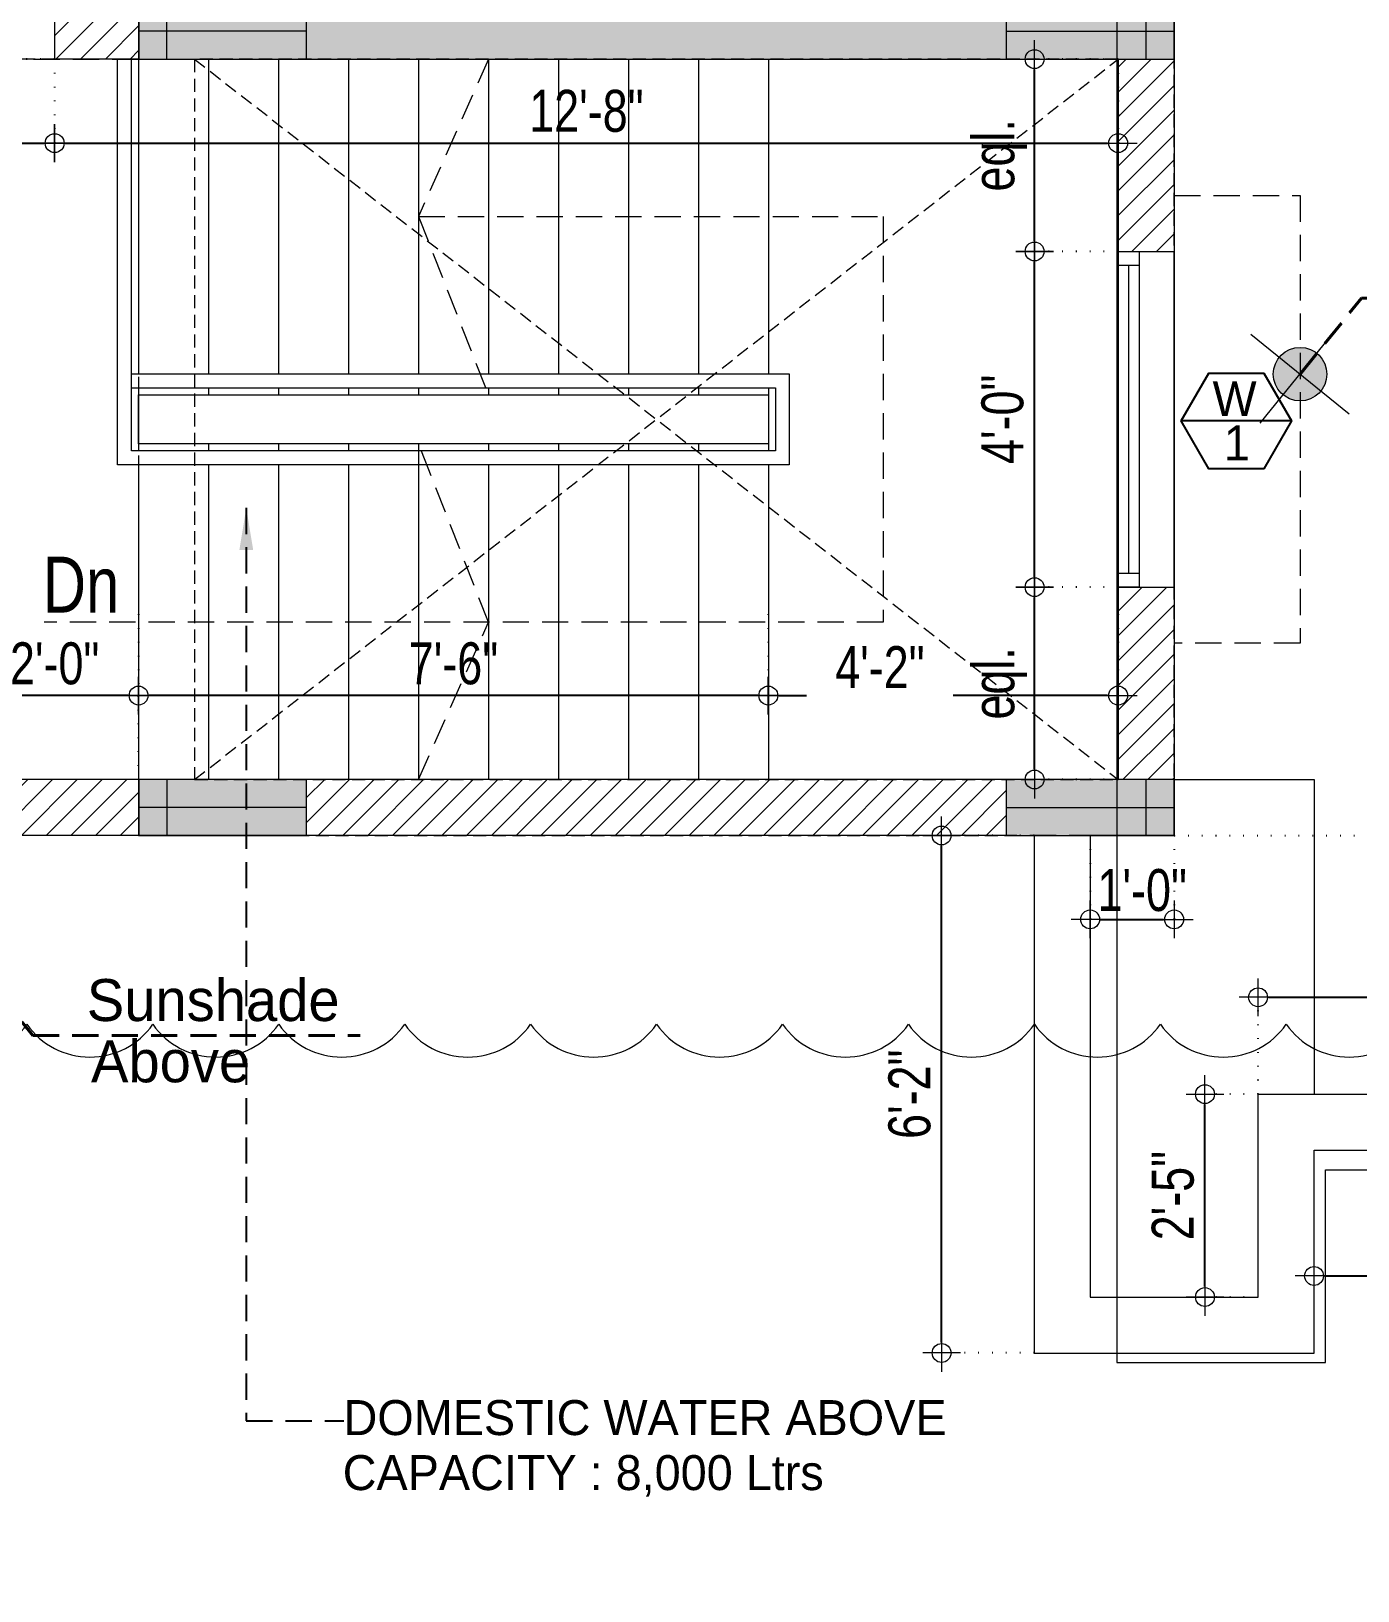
# Model space of a CAD drawing. Header units: inches. Extents: x 13 to 21264, y -72369 to -55.
# Drawn here: x 15868.7 to 16058.3, y -71373.6 to -71150.6 of the extents above; entities that cross this region are included whole.
import ezdxf

# ---------------------------------------------------------------- set-up
doc = ezdxf.new("R2010")
doc.units = ezdxf.units.IN
doc.header["$LTSCALE"] = 15
doc.header["$MEASUREMENT"] = 0
doc.header["$PDMODE"] = 34
for name, pattern in [('DASHED2', [0.375, 0.25, -0.125]), ('DOT2', [0.125, 0, -0.125]), ('HIDDEN', [0.375, 0.25, -0.125])]:
    doc.linetypes.add(name, pattern=pattern)
doc.layers.get('0').update_dxf_attribs({"linetype": 'CONTINUOUS', "lineweight": 13})
doc.layers.get('DEFPOINTS').update_dxf_attribs({"linetype": 'CONTINUOUS', "lineweight": 13})
for name, color, linetype in [('1', 8, 'CONTINUOUS'), ('2', 36, 'CONTINUOUS'), ('2P', 46, 'CONTINUOUS'), ('Railing', 233, 'CONTINUOUS')]:
    doc.layers.add(name, color=color, linetype=linetype)
for name, color, linetype, lineweight in [('1P', 252, 'CONTINUOUS', 13), ('A-Wall', 7, 'CONTINUOUS', 40), ('AR-COL-TYP', 2, 'CONTINUOUS', 13), ('AR-WALL', 7, 'CONTINUOUS', 13), ('COLUMN HATCH', 19, 'CONTINUOUS', 13), ('INNER DIM', 30, 'CONTINUOUS', 13), ('parapet wall', 4, 'CONTINUOUS', 13), ('RCC SLAB', 2, 'CONTINUOUS', 13), ('TEXT', 4, 'CONTINUOUS', 13), ('WIN', 152, 'CONTINUOUS', 13)]:
    doc.layers.add(name, color=color, linetype=linetype, lineweight=lineweight)
doc.layers.add('AR-WALL HATCH', color=7, linetype='CONTINUOUS', lineweight=9, true_color=0xfa0000)
doc.layers.add('REVISION - 2', color=7, linetype='CONTINUOUS', lineweight=13, true_color=0x1a6600)
doc.layers.add('BOXTEXT', color=232, linetype='CONTINUOUS', true_color=0xbd005e)
doc.styles.add('My Style', font='', dxfattribs={"width": 0.8})
doc.styles.add('RD', font='', dxfattribs={"width": 0.8})
doc.styles.add('rob', font='')
doc.styles.add('RS', font='', dxfattribs={"width": 0.8})
doc.styles.get('My Style').set_extended_font_data('Century Gothic')
doc.styles.get('RD').set_extended_font_data('Century Gothic')
doc.styles.get('rob').set_extended_font_data('Century Gothic')
doc.styles.get('RS').set_extended_font_data('Century Gothic')
doc.dimstyles.new('SECTION DIM', dxfattribs={"dimscale": 0.6, "dimtxt": 9, "dimasz": 2, "dimexe": 0, "dimexo": 0, "dimgap": 1, "dimtad": 1, "dimzin": 3, "dimdsep": 46, "dimlunit": 4, "dimtxsty": 'RS', "dimblk1": 'CUT', "dimblk2": 'CUT', "dimsah": 1, "dimcen": 0, "dimclrd": 251, "dimclre": 21, "dimclrt": 4, "dimadec": 0, "dimazin": 0, "dimtfac": 1, "dimtix": 1, "dimtofl": 0, "dimtmove": 2, "dimatfit": 3, "dimfxl": 0, "dimtolj": 1, "dimtzin": 3, "dimarcsym": 0})
doc.dimstyles.new('Working Dim', dxfattribs={"dimtxt": 8, "dimasz": 1, "dimexe": 0.18, "dimexo": 0.0625, "dimgap": 2, "dimtad": 1, "dimdec": 1, "dimzin": 3, "dimdsep": 46, "dimlunit": 4, "dimtxsty": 'My Style', "dimblk": 'CUT', "dimcen": 0.09, "dimclrd": 250, "dimclre": 21, "dimclrt": 30, "dimadec": 0, "dimazin": 3, "dimtfac": 0.75, "dimtdec": 1, "dimtix": 1, "dimtofl": 0, "dimtmove": 0, "dimatfit": 3, "dimfxl": 1, "dimtolj": 1, "dimtzin": 0, "dimarcsym": 0})
doc.dimstyles.new('WORKING DIM-altura', dxfattribs={"dimscale": 0, "dimtxt": 6, "dimasz": 1.5, "dimexe": 0, "dimexo": 0, "dimgap": 2, "dimtad": 1, "dimzin": 3, "dimdsep": 46, "dimlunit": 4, "dimtxsty": 'RS', "dimblk1": 'CUT-15', "dimblk2": 'CUT-15', "dimsah": 1, "dimcen": 0, "dimclrd": 49, "dimclre": 109, "dimclrt": 41, "dimadec": 0, "dimazin": 0, "dimtfac": 0.75, "dimtix": 1, "dimtofl": 0, "dimtmove": 2, "dimatfit": 2, "dimldrblk": 'CUT-15', "dimfxl": 1, "dimtolj": 1, "dimtzin": 3, "dimlwd": -1, "dimlwe": -1, "dimarcsym": 0})
pattern_1 = [(45, (21158.8875, -1712.1522), (-1.76776695, 1.76776695), [])]

# ---------------------------------------------------------------- blocks, each defined once
blk = doc.blocks.new('*U21')
at = {"layer": 'WIN', "ltscale": 2}
for p, q in [((0, 0), (48, 0)), ((2, -5), (0, -5)), ((0, -5), (0, -8)), ((46, -5), (2, -5)), ((2, -8), (2, -5)), ((46, -6.5), (2, -6.5)), ((48, -5), (46, -5)), ((46, -5), (46, -8)), ((48, -8), (48, -5)), ((0, -8), (2, -8)), ((46, -8), (2, -8)), ((46, -8), (48, -8))]:
    blk.add_line(p, q, dxfattribs=at)
blk = doc.blocks.new('ty col')
at = {"layer": 'AR-COL-TYP'}
h = blk.add_hatch(color=250, dxfattribs=at)
h.dxf.hatch_style = 1
h.paths.add_polyline_path([(-4.02, -20), (3.98, -20), (3.98, 4), (-4.02, 4)])
at = {"layer": 'AR-COL-TYP', "color": 5}
for p, q in [((-0.02, 4, 0), (-0.02, -20, 0)), ((-4.02, -16, 0), (3.98, -16, 0))]:
    blk.add_line(p, q, dxfattribs=at)
at = {"layer": 'AR-COL-TYP', "elevation": 0}
blk.add_lwpolyline([(-4.02, -20), (3.98, -20), (3.98, 4), (-4.02, 4)], close=True, dxfattribs=at)
blk = doc.blocks.new('CUT-15')
h = blk.add_hatch(color=256)
h.dxf.hatch_style = 1
edge = h.paths.add_edge_path()
edge.add_arc((0, 0), 0.638, -180, 180)
for p, q in [((0, -1.509), (0, 1.509)), ((1.509, 0), (-1.509, 0))]:
    blk.add_line(p, q)
blk.add_circle((0, 0), 0.638)
blk = doc.blocks.new('CUT')
at = {"layer": 'INNER DIM', "color": 9}
blk.add_line((0, 1.8), (0, -1.8), dxfattribs=at)
at = {"layer": 'INNER DIM', "color": 8}
blk.add_line((-1.8, 0), (1.8, 0), dxfattribs=at)
at = {"layer": 'INNER DIM', "color": 9}
blk.add_circle((0, 0), 0.9, dxfattribs=at)
blk = doc.blocks.new('*D290')
at = {"layer": 'DEFPOINTS', "color": 0, "transparency": 16777216}
for p in [(15974.03, -71234, -0.01), (16024.03, -71234, 0.01), (16024.03, -71245.63)]:
    blk.add_point(p, dxfattribs=at)
at = {"layer": 'INNER DIM', "color": 21, "linetype": 'DOT2', "lineweight": -2, "transparency": 16777216}
for p, q in [((15974.03, -71234), (15974.03, -71245.63)), ((16024.03, -71234), (16024.03, -71245.63))]:
    blk.add_line(p, q, dxfattribs=at)
at = {"layer": 'INNER DIM', "color": 251, "lineweight": -2, "transparency": 16777216}
for p, q in [((15975.53, -71245.63), (15979.49, -71245.63)), ((16022.53, -71245.63), (16000.46, -71245.63))]:
    blk.add_line(p, q, dxfattribs=at)
at = {"layer": 'INNER DIM', "color": 251, "lineweight": -2, "transparency": 16777216, "xscale": 1.5, "yscale": 1.5, "zscale": 1.5, "rotation": 180}
blk.add_blockref('CUT', (15974.03, -71245.63), dxfattribs=at)
at = {"layer": 'INNER DIM', "color": 251, "lineweight": -2, "transparency": 16777216, "xscale": 1.5, "yscale": 1.5, "zscale": 1.5}
blk.add_blockref('CUT', (16024.03, -71245.63), dxfattribs=at)
at = {"layer": 'INNER DIM', "color": 7, "lineweight": 0, "transparency": 16777216, "insert": (15989.98, -71241.56), "char_height": 6, "attachment_point": 5, "style": 'RS'}
blk.add_mtext('\\A1;4\'-2"', dxfattribs=at)
blk = doc.blocks.new('*D291')
at = {"layer": 'DEFPOINTS', "color": 0, "transparency": 16777216}
for p in [(15884.03, -71234, -0.01), (15974.03, -71234, -0.01), (15884.03, -71245.63)]:
    blk.add_point(p, dxfattribs=at)
at = {"layer": 'INNER DIM', "color": 21, "linetype": 'DOT2', "lineweight": -2, "transparency": 16777216}
for p, q in [((15884.03, -71234), (15884.03, -71245.63)), ((15974.03, -71234), (15974.03, -71245.63))]:
    blk.add_line(p, q, dxfattribs=at)
at = {"layer": 'INNER DIM', "color": 251, "lineweight": -2, "transparency": 16777216}
blk.add_line((15972.53, -71245.63), (15885.53, -71245.63), dxfattribs=at)
at = {"layer": 'INNER DIM', "color": 251, "lineweight": -2, "transparency": 16777216, "xscale": 1.5, "yscale": 1.5, "zscale": 1.5, "rotation": 180}
blk.add_blockref('CUT', (15884.03, -71245.63), dxfattribs=at)
at = {"layer": 'INNER DIM', "color": 251, "lineweight": -2, "transparency": 16777216, "xscale": 1.5, "yscale": 1.5, "zscale": 1.5}
blk.add_blockref('CUT', (15974.03, -71245.63), dxfattribs=at)
at = {"layer": 'INNER DIM', "color": 7, "lineweight": 0, "transparency": 16777216, "insert": (15929.03, -71241.06), "char_height": 6, "attachment_point": 5, "style": 'RS'}
blk.add_mtext('\\A1;7\'-6"', dxfattribs=at)
blk = doc.blocks.new('*D293')
at = {"layer": 'DEFPOINTS', "color": 0, "transparency": 16777216}
for p in [(16012.09, -71230.13), (16024.03, -71230.13, 0.01), (16024.03, -71257.63, 0.01)]:
    blk.add_point(p, dxfattribs=at)
at = {"layer": 'INNER DIM', "color": 21, "linetype": 'DOT2', "lineweight": -2, "transparency": 16777216}
for p, q in [((16024.03, -71230.13), (16012.09, -71230.13)), ((16024.03, -71257.63), (16012.09, -71257.63))]:
    blk.add_line(p, q, dxfattribs=at)
at = {"layer": 'INNER DIM', "color": 251, "lineweight": -2, "transparency": 16777216}
blk.add_line((16012.09, -71256.13), (16012.09, -71231.63), dxfattribs=at)
at = {"layer": 'INNER DIM', "color": 251, "lineweight": -2, "transparency": 16777216, "xscale": 1.5, "yscale": 1.5, "zscale": 1.5}
for p, rotation in [((16012.09, -71230.13), 90), ((16012.09, -71257.63), 270)]:
    blk.add_blockref('CUT', p, dxfattribs=dict(at, rotation=rotation))
at = {"layer": 'INNER DIM', "color": 7, "lineweight": 0, "transparency": 16777216, "insert": (16007.09, -71243.88), "char_height": 6, "attachment_point": 5, "rotation": 90, "style": 'RS'}
blk.add_mtext('\\A1;eql.', dxfattribs=at)
blk = doc.blocks.new('*D294')
at = {"layer": 'DEFPOINTS', "color": 0, "transparency": 16777216}
for p in [(16012.09, -71154.63), (16024.03, -71154.63, 0.01), (16024.03, -71182.13, 0.01)]:
    blk.add_point(p, dxfattribs=at)
at = {"layer": 'INNER DIM', "color": 21, "linetype": 'DOT2', "lineweight": -2, "transparency": 16777216}
for p, q in [((16024.03, -71154.63), (16012.09, -71154.63)), ((16024.03, -71182.13), (16012.09, -71182.13))]:
    blk.add_line(p, q, dxfattribs=at)
at = {"layer": 'INNER DIM', "color": 251, "lineweight": -2, "transparency": 16777216}
blk.add_line((16012.09, -71180.63), (16012.09, -71156.13), dxfattribs=at)
at = {"layer": 'INNER DIM', "color": 251, "lineweight": -2, "transparency": 16777216, "xscale": 1.5, "yscale": 1.5, "zscale": 1.5}
for p, rotation in [((16012.09, -71154.63), 90), ((16012.09, -71182.13), 270)]:
    blk.add_blockref('CUT', p, dxfattribs=dict(at, rotation=rotation))
at = {"layer": 'INNER DIM', "color": 7, "lineweight": 0, "transparency": 16777216, "insert": (16007.09, -71168.38), "char_height": 6, "attachment_point": 5, "rotation": 90, "style": 'RS'}
blk.add_mtext('\\A1;eql.', dxfattribs=at)
blk = doc.blocks.new('*D295')
at = {"layer": 'DEFPOINTS', "color": 0, "transparency": 16777216}
for p in [(16012.09, -71182.13), (16024.03, -71182.13, 0.01), (16024.03, -71230.13, 0.01)]:
    blk.add_point(p, dxfattribs=at)
at = {"layer": 'INNER DIM', "color": 21, "linetype": 'DOT2', "lineweight": -2, "transparency": 16777216}
for p, q in [((16024.03, -71182.13), (16012.09, -71182.13)), ((16024.03, -71230.13), (16012.09, -71230.13))]:
    blk.add_line(p, q, dxfattribs=at)
at = {"layer": 'INNER DIM', "color": 251, "lineweight": -2, "transparency": 16777216}
blk.add_line((16012.09, -71228.63), (16012.09, -71183.63), dxfattribs=at)
at = {"layer": 'INNER DIM', "color": 251, "lineweight": -2, "transparency": 16777216, "xscale": 1.5, "yscale": 1.5, "zscale": 1.5}
for p, rotation in [((16012.09, -71182.13), 90), ((16012.09, -71230.13), 270)]:
    blk.add_blockref('CUT', p, dxfattribs=dict(at, rotation=rotation))
at = {"layer": 'INNER DIM', "color": 7, "lineweight": 0, "transparency": 16777216, "insert": (16007.52, -71206.13), "char_height": 6, "attachment_point": 5, "rotation": 90, "style": 'RS'}
blk.add_mtext('\\A1;4\'-0"', dxfattribs=at)
blk = doc.blocks.new('*D298')
at = {"layer": 'DEFPOINTS', "color": 0, "transparency": 16777216}
for p in [(15798.02, -71154.63), (15872.03, -71154.63, 0.01), (15816.02, -71257.63, 0.01)]:
    blk.add_point(p, dxfattribs=at)
at = {"layer": 'INNER DIM', "color": 21, "linetype": 'DOT2', "lineweight": -2, "transparency": 16777216}
for p, q in [((15872.03, -71154.63), (15798.02, -71154.63)), ((15816.02, -71257.63), (15798.02, -71257.63))]:
    blk.add_line(p, q, dxfattribs=at)
at = {"layer": 'INNER DIM', "color": 251, "lineweight": -2, "transparency": 16777216}
blk.add_line((15798.02, -71256.13), (15798.02, -71156.13), dxfattribs=at)
at = {"layer": 'INNER DIM', "color": 251, "lineweight": -2, "transparency": 16777216, "xscale": 1.5, "yscale": 1.5, "zscale": 1.5}
for p, rotation in [((15798.02, -71154.63), 90), ((15798.02, -71257.63), 270)]:
    blk.add_blockref('CUT', p, dxfattribs=dict(at, rotation=rotation))
at = {"layer": 'INNER DIM', "color": 7, "lineweight": 0, "transparency": 16777216, "insert": (15793.45, -71206.13), "char_height": 6, "attachment_point": 5, "rotation": 90, "style": 'RS'}
blk.add_mtext('\\A1;8\'-7"', dxfattribs=at)
blk = doc.blocks.new('*D301')
at = {"layer": 'DEFPOINTS', "color": 0, "transparency": 16777216}
for p in [(15824.02, -71154.64, 0.01), (15872.03, -71154.63, 0.01), (15872.03, -71166.64)]:
    blk.add_point(p, dxfattribs=at)
at = {"layer": 'INNER DIM', "color": 21, "linetype": 'DOT2', "lineweight": -2, "transparency": 16777216}
for p, q in [((15824.02, -71154.64), (15824.02, -71166.64)), ((15872.03, -71154.63), (15872.03, -71166.64))]:
    blk.add_line(p, q, dxfattribs=at)
at = {"layer": 'INNER DIM', "color": 251, "lineweight": -2, "transparency": 16777216}
blk.add_line((15825.52, -71166.64), (15870.53, -71166.64), dxfattribs=at)
at = {"layer": 'INNER DIM', "color": 251, "lineweight": -2, "transparency": 16777216, "xscale": 1.5, "yscale": 1.5, "zscale": 1.5, "rotation": 180}
blk.add_blockref('CUT', (15824.02, -71166.64), dxfattribs=at)
at = {"layer": 'INNER DIM', "color": 251, "lineweight": -2, "transparency": 16777216, "xscale": 1.5, "yscale": 1.5, "zscale": 1.5}
blk.add_blockref('CUT', (15872.03, -71166.64), dxfattribs=at)
at = {"layer": 'INNER DIM', "color": 7, "lineweight": 0, "transparency": 16777216, "insert": (15848.03, -71162.06), "char_height": 6, "attachment_point": 5, "style": 'RS'}
blk.add_mtext('\\A1;4\'-0"', dxfattribs=at)
blk = doc.blocks.new('*D302')
at = {"layer": 'DEFPOINTS', "color": 0, "transparency": 16777216}
for p in [(15860.02, -71245.63), (15860.02, -71257.63), (15884.03, -71257.64, 0.01)]:
    blk.add_point(p, dxfattribs=at)
at = {"layer": 'INNER DIM', "color": 21, "linetype": 'DOT2', "lineweight": -2, "transparency": 16777216}
for p, q in [((15860.02, -71257.63), (15860.02, -71245.63)), ((15884.03, -71257.64), (15884.03, -71245.63))]:
    blk.add_line(p, q, dxfattribs=at)
at = {"layer": 'INNER DIM', "color": 251, "lineweight": -2, "transparency": 16777216}
blk.add_line((15882.53, -71245.63), (15861.52, -71245.63), dxfattribs=at)
at = {"layer": 'INNER DIM', "color": 251, "lineweight": -2, "transparency": 16777216, "xscale": 1.5, "yscale": 1.5, "zscale": 1.5, "rotation": 180}
blk.add_blockref('CUT', (15860.02, -71245.63), dxfattribs=at)
at = {"layer": 'INNER DIM', "color": 251, "lineweight": -2, "transparency": 16777216, "xscale": 1.5, "yscale": 1.5, "zscale": 1.5}
blk.add_blockref('CUT', (15884.03, -71245.63), dxfattribs=at)
at = {"layer": 'INNER DIM', "color": 7, "lineweight": 0, "transparency": 16777216, "insert": (15872.03, -71241.06), "char_height": 6, "attachment_point": 5, "style": 'RS'}
blk.add_mtext('\\A1;2\'-0"', dxfattribs=at)
blk = doc.blocks.new('*D303')
at = {"layer": 'DEFPOINTS', "color": 0, "transparency": 16777216}
for p in [(15872.03, -71154.63, 0.01), (16024.03, -71154.64, 0.02), (16024.03, -71166.64)]:
    blk.add_point(p, dxfattribs=at)
at = {"layer": 'INNER DIM', "color": 21, "linetype": 'DOT2', "lineweight": -2, "transparency": 16777216}
for p, q in [((15872.03, -71154.63), (15872.03, -71166.64)), ((16024.03, -71154.64), (16024.03, -71166.64))]:
    blk.add_line(p, q, dxfattribs=at)
at = {"layer": 'INNER DIM', "color": 251, "lineweight": -2, "transparency": 16777216}
blk.add_line((15873.53, -71166.64), (16022.53, -71166.64), dxfattribs=at)
at = {"layer": 'INNER DIM', "color": 251, "lineweight": -2, "transparency": 16777216, "xscale": 1.5, "yscale": 1.5, "zscale": 1.5, "rotation": 180}
blk.add_blockref('CUT', (15872.03, -71166.64), dxfattribs=at)
at = {"layer": 'INNER DIM', "color": 251, "lineweight": -2, "transparency": 16777216, "xscale": 1.5, "yscale": 1.5, "zscale": 1.5}
blk.add_blockref('CUT', (16024.03, -71166.64), dxfattribs=at)
at = {"layer": 'INNER DIM', "color": 7, "lineweight": 0, "transparency": 16777216, "insert": (15948.03, -71162.06), "char_height": 6, "attachment_point": 5, "style": 'RS'}
blk.add_mtext('\\A1;12\'-8"', dxfattribs=at)
blk = doc.blocks.new('*D331')
at = {"layer": 'DEFPOINTS', "color": 0, "transparency": 16777216}
for p in [(16020.03, -71265.63, 0.01), (16032.03, -71265.63, 0.01), (16032.03, -71277.63)]:
    blk.add_point(p, dxfattribs=at)
at = {"layer": 'INNER DIM', "color": 21, "linetype": 'DOT2', "lineweight": -2, "transparency": 16777216}
for p, q in [((16020.03, -71265.63), (16020.03, -71277.63)), ((16032.03, -71265.63), (16032.03, -71277.63))]:
    blk.add_line(p, q, dxfattribs=at)
at = {"layer": 'INNER DIM', "color": 251, "lineweight": -2, "transparency": 16777216}
blk.add_line((16021.53, -71277.63), (16030.53, -71277.63), dxfattribs=at)
at = {"layer": 'INNER DIM', "color": 251, "lineweight": -2, "transparency": 16777216, "xscale": 1.5, "yscale": 1.5, "zscale": 1.5, "rotation": 180}
blk.add_blockref('CUT', (16020.03, -71277.63), dxfattribs=at)
at = {"layer": 'INNER DIM', "color": 251, "lineweight": -2, "transparency": 16777216, "xscale": 1.5, "yscale": 1.5, "zscale": 1.5}
blk.add_blockref('CUT', (16032.03, -71277.63), dxfattribs=at)
at = {"layer": 'INNER DIM', "color": 7, "lineweight": 0, "transparency": 16777216, "insert": (16027.47, -71273.48), "char_height": 6, "attachment_point": 5, "style": 'RS'}
blk.add_mtext('\\A1;1\'-0"', dxfattribs=at)
blk = doc.blocks.new('*D332')
at = {"layer": 'DEFPOINTS', "color": 0, "transparency": 16777216}
for p in [(16248.05, -71288.77), (16044.03, -71302.62, 0.01), (16248.05, -71302.62, 0.01)]:
    blk.add_point(p, dxfattribs=at)
at = {"layer": 'INNER DIM', "color": 21, "linetype": 'DOT2', "lineweight": -2, "transparency": 16777216}
for p, q in [((16044.03, -71302.62), (16044.03, -71288.77)), ((16248.05, -71302.62), (16248.05, -71288.77))]:
    blk.add_line(p, q, dxfattribs=at)
at = {"layer": 'INNER DIM', "color": 251, "lineweight": -2, "transparency": 16777216}
blk.add_line((16045.53, -71288.77), (16246.55, -71288.77), dxfattribs=at)
at = {"layer": 'INNER DIM', "color": 251, "lineweight": -2, "transparency": 16777216, "xscale": 1.5, "yscale": 1.5, "zscale": 1.5, "rotation": 180}
blk.add_blockref('CUT', (16044.03, -71288.77), dxfattribs=at)
at = {"layer": 'INNER DIM', "color": 251, "lineweight": -2, "transparency": 16777216, "xscale": 1.5, "yscale": 1.5, "zscale": 1.5}
blk.add_blockref('CUT', (16248.05, -71288.77), dxfattribs=at)
at = {"layer": 'INNER DIM', "color": 7, "lineweight": 0, "transparency": 16777216, "insert": (16146.04, -71284.2), "char_height": 6, "attachment_point": 5, "style": 'RS'}
blk.add_mtext('\\A1;17\'-0"', dxfattribs=at)
blk = doc.blocks.new('*D333')
at = {"layer": 'DEFPOINTS', "color": 0, "transparency": 16777216}
for p in [(16036.44, -71302.62), (16044.03, -71302.62), (16044.03, -71331.63, 0.01)]:
    blk.add_point(p, dxfattribs=at)
at = {"layer": 'INNER DIM', "color": 21, "linetype": 'DOT2', "lineweight": -2, "transparency": 16777216}
for p, q in [((16044.03, -71302.62), (16036.44, -71302.62)), ((16044.03, -71331.63), (16036.44, -71331.63))]:
    blk.add_line(p, q, dxfattribs=at)
at = {"layer": 'INNER DIM', "color": 251, "lineweight": -2, "transparency": 16777216}
blk.add_line((16036.44, -71330.13), (16036.44, -71304.12), dxfattribs=at)
at = {"layer": 'INNER DIM', "color": 251, "lineweight": -2, "transparency": 16777216, "xscale": 1.5, "yscale": 1.5, "zscale": 1.5}
for p, rotation in [((16036.44, -71302.62), 90), ((16036.44, -71331.63), 270)]:
    blk.add_blockref('CUT', p, dxfattribs=dict(at, rotation=rotation))
at = {"layer": 'INNER DIM', "color": 7, "lineweight": 0, "transparency": 16777216, "insert": (16031.87, -71317.13), "char_height": 6, "attachment_point": 5, "rotation": 90, "style": 'RS'}
blk.add_mtext('\\A1;2\'-5"', dxfattribs=at)
blk = doc.blocks.new('*D208')
at = {"layer": 'DEFPOINTS', "color": 0, "transparency": 16777216}
for p in [(16052.03, -71328.62, 0.01), (16240.03, -71328.62, 0.01), (16240.03, -71328.62)]:
    blk.add_point(p, dxfattribs=at)
at = {"layer": 'INNER DIM', "color": 21, "linetype": 'DOT2', "lineweight": -2, "transparency": 16777216}
blk.add_line((16052.03, -71328.62), (16052.03, -71328.62), dxfattribs=at)
at = {"layer": 'INNER DIM', "color": 251, "lineweight": -2, "transparency": 16777216}
blk.add_line((16053.53, -71328.62), (16238.53, -71328.62), dxfattribs=at)
at = {"layer": 'INNER DIM', "color": 251, "lineweight": -2, "transparency": 16777216, "xscale": 1.5, "yscale": 1.5, "zscale": 1.5, "rotation": 180}
blk.add_blockref('CUT', (16052.03, -71328.62), dxfattribs=at)
at = {"layer": 'INNER DIM', "color": 251, "lineweight": -2, "transparency": 16777216, "xscale": 1.5, "yscale": 1.5, "zscale": 1.5}
blk.add_blockref('CUT', (16240.03, -71328.62), dxfattribs=at)
at = {"layer": 'INNER DIM', "color": 7, "lineweight": 0, "transparency": 16777216, "insert": (16146.03, -71324.05), "char_height": 6, "attachment_point": 5, "style": 'RS'}
blk.add_mtext('\\A1;15\'-8"', dxfattribs=at)
blk = doc.blocks.new('*D209')
at = {"layer": 'DEFPOINTS', "color": 0, "transparency": 16777216}
for p in [(15998.8, -71265.63), (16012.03, -71265.63, 0.02), (16012.03, -71339.63, 0.01)]:
    blk.add_point(p, dxfattribs=at)
at = {"layer": 'INNER DIM', "color": 21, "linetype": 'DOT2', "lineweight": -2, "transparency": 16777216}
for p, q in [((16012.03, -71265.63), (15998.8, -71265.63)), ((16012.03, -71339.63), (15998.8, -71339.63))]:
    blk.add_line(p, q, dxfattribs=at)
at = {"layer": 'INNER DIM', "color": 251, "lineweight": -2, "transparency": 16777216}
blk.add_line((15998.8, -71338.13), (15998.8, -71267.13), dxfattribs=at)
at = {"layer": 'INNER DIM', "color": 251, "lineweight": -2, "transparency": 16777216, "xscale": 1.5, "yscale": 1.5, "zscale": 1.5}
for p, rotation in [((15998.8, -71265.63), 90), ((15998.8, -71339.63), 270)]:
    blk.add_blockref('CUT', p, dxfattribs=dict(at, rotation=rotation))
at = {"layer": 'INNER DIM', "color": 7, "lineweight": 0, "transparency": 16777216, "insert": (15994.23, -71302.63), "char_height": 6, "attachment_point": 5, "rotation": 90, "style": 'RS'}
blk.add_mtext('\\A1;6\'-2"', dxfattribs=at)
blk = doc.blocks.new('*D220')
at = {"layer": 'DEFPOINTS', "color": 0, "transparency": 16777216}
for p in [(16032.03, -71146.63, 0.01), (16032.04, -71265.63, 0.01), (16290.03, -71265.63)]:
    blk.add_point(p, dxfattribs=at)
at = {"layer": 'INNER DIM', "color": 8, "linetype": 'DOT2', "lineweight": -2, "transparency": 16777216}
for p, q in [((16032.03, -71146.63), (16290.03, -71146.63)), ((16032.04, -71265.63), (16290.03, -71265.63))]:
    blk.add_line(p, q, dxfattribs=at)
at = {"layer": 'INNER DIM', "color": 251, "lineweight": -2, "transparency": 16777216}
blk.add_line((16290.03, -71148.13), (16290.03, -71264.13), dxfattribs=at)
at = {"layer": 'INNER DIM', "color": 251, "lineweight": -2, "transparency": 16777216, "xscale": 1.5, "yscale": 1.5, "zscale": 1.5}
for p, rotation in [((16290.03, -71146.63), 90), ((16290.03, -71265.63), 270)]:
    blk.add_blockref('CUT', p, dxfattribs=dict(at, rotation=rotation))
at = {"layer": 'INNER DIM', "color": 7, "lineweight": 0, "transparency": 16777216, "insert": (16284.87, -71206.13), "char_height": 7, "attachment_point": 5, "rotation": 90, "style": 'RS'}
blk.add_mtext('\\A1;9\'-11"', dxfattribs=at)
blk = doc.blocks.new('*D221')
at = {"layer": 'DEFPOINTS', "color": 0, "transparency": 16777216}
for p in [(16032.04, -71265.63, 0.01), (16248.05, -71302.62, 0.01), (16290.03, -71302.62)]:
    blk.add_point(p, dxfattribs=at)
at = {"layer": 'INNER DIM', "color": 8, "linetype": 'DOT2', "lineweight": -2, "transparency": 16777216}
for p, q in [((16032.04, -71265.63), (16290.03, -71265.63)), ((16248.05, -71302.62), (16290.03, -71302.62))]:
    blk.add_line(p, q, dxfattribs=at)
at = {"layer": 'INNER DIM', "color": 251, "lineweight": -2, "transparency": 16777216}
blk.add_line((16290.03, -71267.13), (16290.03, -71301.12), dxfattribs=at)
at = {"layer": 'INNER DIM', "color": 251, "lineweight": -2, "transparency": 16777216, "xscale": 1.5, "yscale": 1.5, "zscale": 1.5}
for p, rotation in [((16290.03, -71265.63), 90), ((16290.03, -71302.62), 270)]:
    blk.add_blockref('CUT', p, dxfattribs=dict(at, rotation=rotation))
at = {"layer": 'INNER DIM', "color": 7, "lineweight": 0, "transparency": 16777216, "insert": (16284.87, -71284.13), "char_height": 7, "attachment_point": 5, "rotation": 90, "style": 'RS'}
blk.add_mtext('\\A1;3\'-1"', dxfattribs=at)
blk = doc.blocks.new('A$C143F6AB8')
at = {"layer": 'BOXTEXT'}
blk.add_line((15.78, 7.22), (0, 7.22), dxfattribs=at)
blk.add_lwpolyline([(0, 7.22), (3.95, 14.05), (11.84, 14.05), (15.78, 7.22), (11.84, 0.38), (3.95, 0.38)], close=True, dxfattribs=at)
at = {"layer": 'BOXTEXT', "style": 'rob'}
for s, p in [('W', (4.49, 7.89)), ('1', (6.11, 1.56))]:
    blk.add_text(s, height=5, dxfattribs=at).set_placement(p)

msp = doc.modelspace()

# ---------------------------------------------------------------- hatches: boundary and pattern name
at = {"layer": 'AR-WALL HATCH', "lineweight": 0, "ltscale": 3}
h = msp.add_hatch(dxfattribs=at)
h.set_pattern_fill('ANSI31', color=256, scale=20)
h.set_pattern_definition(pattern_1)
h.paths.add_polyline_path([(15872.034, -71146.635), (15872.034, -71154.635), (15884.032, -71154.635), (15884.032, -71146.635)])
h = msp.add_hatch(dxfattribs=at)
h.set_pattern_fill('ANSI31', color=256, scale=20)
h.set_pattern_definition([(45, (12928.3827, -4983.263), (-1.76776695, 1.76776695), [])])
h.paths.add_polyline_path([(16032.032, -71154.634), (16024.032, -71154.634), (16024.032, -71182.134), (16032.032, -71182.134)])
h.paths.add_polyline_path([(16027.032, -71230.134), (16024.032, -71230.134), (16024.034, -71257.634), (16032.034, -71257.634), (16032.032, -71230.134)])
h = msp.add_hatch(dxfattribs=at)
h.set_pattern_fill('ANSI31', color=256, scale=20)
h.set_pattern_definition(pattern_1)
h.paths.add_polyline_path([(16008.034, -71257.635), (15908.034, -71257.635), (15908.034, -71265.634), (16008.034, -71265.634)])
h.paths.add_polyline_path([(15884.034, -71257.635), (15860.144, -71257.635), (15860.02, -71257.759), (15860.02, -71265.634), (15884.034, -71265.634)])
at = {"layer": 'COLUMN HATCH', "lineweight": 0, "ltscale": 0.5}
h = msp.add_hatch(dxfattribs=at)
h.set_pattern_fill('AR-CONC', color=8, scale=0.3)
h.set_pattern_definition([(50, (23504.5143, -23624.0582), (2.15178055, -0.188256405), [0.225, -2.475]), (355, (23504.5143, -23624.0582), (-0.416254, 2.2565764), [0.18, -1.98]), (100.4514445, (23504.6936, -23624.074), (1.73552654, 2.06831997), [0.19122058, -2.10342634]), (46.1842, (23504.5143, -23623.4582), (3.20172399, -0.49655784), [0.3375, -3.7125]), (96.6356355, (23504.781, -23623.4996), (2.80398584, 2.9223558), [0.28683103, -3.15514128]), (351.184164, (23504.5143, -23623.4582), (2.80398584, 2.9223558), [0.27, -2.97]), (21, (23504.8143, -23623.6082), (1.790721156, -1.20785667), [0.225, -2.475]), (326, (23504.8143, -23623.6082), (0.729946, 2.17545014), [0.18, -1.98]), (71.4514447, (23504.9635, -23623.7089), (2.52066713, 0.96759346), [0.19122057, -2.10342634]), (37.5, (23504.5143, -23624.0582), (0.036479566, 0.998681561), [0, -1.956, 0, -2.01, 0, -1.9875]), (7.5, (23504.5143, -23624.0582), (0.789208612, 1.183235136), [0, -1.146, 0, -1.911, 0, -0.7575]), (327.5, (23503.8453, -23624.0582), (1.601467309, -0.067664615), [0, -0.75, 0, -2.34, 0, -3.105]), (317.5, (23503.5453, -23624.0582), (1.74955851, 0.300314947), [0, -0.975, 0, -1.554, 0, -2.205])])
h.paths.add_polyline_path([(15928.04, -71042.635), (15928.04, -71050.634), (15904.036, -71050.634), (15904.036, -71050.635), (16008.034, -71050.634), (16008.034, -71146.634), (15884.036, -71146.634), (15884.036, -71154.635), (16008.032, -71154.634), (16008.032, -71146.634), (16016.034, -71146.634), (16016.034, -71042.635)])

# ---------------------------------------------------------------- linework, layer by layer
at = {"lineweight": 0}
for p in [(15884.034, -71257.634, -0.009), (15884.034, -71257.635, -0.009)]:
    msp.add_line(p, (15884.034, -71265.634, -0.009), dxfattribs=at)
at = {"color": 1, "lineweight": 0, "ltscale": 3}
msp.add_lwpolyline([(13693.612, -72094.491), (13693.612, -71345.76), (15814.916, -71345.76), (15814.916, -71008.659), (15557.633, -71008.659), (15557.633, -70939.717), (15405.118, -70939.717), (15405.118, -70580.336), (16223.368, -70580.336), (16223.368, -70936.992), (16023.822, -70936.992), (16023.822, -71006.061), (16023.822, -71340.974), (16053.647, -71340.974), (16053.647, -71313.444), (16239.054, -71313.444), (16239.054, -72103.233), (13693.261, -72103.233), (13693.261, -72093.122), (13693.261, -72090.418), (13693.631, -72090.418)], dxfattribs=at)
at = {"layer": '1', "lineweight": 0}
for p, q in [((15884.033, -71154.635, -0.012), (15884.033, -71199.635, -0.027)), ((15894.033, -71154.635, -0.012), (15894.033, -71199.635, -0.027)), ((15904.033, -71154.635, -0.012), (15904.033, -71199.635, -0.027)), ((15914.033, -71154.635, -0.012), (15914.033, -71199.635, -0.027)), ((15924.033, -71154.635, -0.012), (15924.033, -71199.635, -0.027)), ((15934.033, -71154.635, -0.012), (15934.033, -71199.635, -0.027)), ((15944.033, -71154.635, -0.012), (15944.033, -71199.635, -0.027)), ((15954.033, -71154.635, -0.012), (15954.033, -71199.635, -0.027)), ((15964.033, -71154.635, -0.012), (15964.033, -71199.635, -0.027)), ((15974.033, -71154.635, -0.012), (15974.033, -71199.635, -0.028)), ((15884.033, -71202.635, -0.012), (15974.033, -71202.635, -0.012)), ((15894.033, -71201.635, -0.027), (15894.033, -71202.635, -0.027)), ((15904.033, -71201.635, -0.027), (15904.033, -71202.635, -0.027)), ((15914.033, -71201.635, -0.027), (15914.033, -71202.635, -0.027)), ((15924.033, -71201.635, -0.027), (15924.033, -71202.635, -0.027)), ((15934.033, -71201.635, -0.027), (15934.033, -71202.635, -0.027)), ((15944.033, -71201.635, -0.027), (15944.033, -71202.635, -0.027)), ((15954.033, -71201.635, -0.027), (15954.033, -71202.635, -0.027)), ((15964.033, -71201.635, -0.027), (15964.033, -71202.635, -0.027))]:
    msp.add_line(p, q, dxfattribs=at)
at = {"layer": '1', "linetype": 'HIDDEN', "lineweight": 0}
msp.add_line((15974.033, -71201.635, -0.027), (15974.033, -71210.635, -0.037), dxfattribs=at)
for points, elevation in [([(15934.033, -71154.635), (15924.033, -71177.135), (15934.033, -71202.635)], -0.012), ([(16032.032, -71174.134), (16032.032, -71174.134), (16050.032, -71174.134), (16050.032, -71238.134), (16050.032, -71238.134), (16032.032, -71238.134)], -0.017), ([(15924.033, -71177.135), (15990.445, -71177.135), (15990.445, -71235.135), (15870.54, -71235.135)], -0.019), ([(15924.033, -71257.635), (15934.033, -71235.135), (15924.033, -71209.635)], -0.012)]:
    msp.add_lwpolyline(points, dxfattribs=dict(at, elevation=elevation))
at = {"layer": '1P', "lineweight": 0}
for p, q in [((15884.033, -71202.635, -0.027), (15974.033, -71202.635, -0.027)), ((15974.033, -71209.635, -0.037), (15884.033, -71209.635, -0.037))]:
    msp.add_line(p, q, dxfattribs=at)
at = {"layer": '2', "linetype": 'HIDDEN', "lineweight": 0, "elevation": -0.009}
for points in [[(16032.031, -71265.631), (15816.023, -71265.631), (15816.023, -71146.639), (16032.031, -71146.639)], [(16024.034, -71257.634), (15824.02, -71257.634), (15824.02, -71154.635), (16024.034, -71154.635)]]:
    msp.add_lwpolyline(points, close=True, dxfattribs=at)
at = {"layer": '2', "color": 6, "linetype": 'HIDDEN', "lineweight": 0, "ltscale": 0.5, "elevation": -0.009}
for points in [[(15884.034, -71265.635), (16032.034, -71265.635), (16032.034, -71146.635), (15884.034, -71146.635)], [(15892.034, -71257.635), (16024.034, -71257.635), (16024.034, -71154.635), (15892.034, -71154.635)]]:
    msp.add_lwpolyline(points, close=True, dxfattribs=at)
at = {"layer": '2', "linetype": 'HIDDEN', "lineweight": 0, "ltscale": 0.5, "elevation": -0.003}
msp.add_lwpolyline([(15872.034, -71154.634), (15824.02, -71154.635)], dxfattribs=at)
at = {"layer": '2', "color": 6, "linetype": 'HIDDEN', "lineweight": 0, "ltscale": 0.5}
for points, elevation in [([(15892.034, -71257.635), (16024.03, -71154.634)], -0.017), ([(15892.034, -71154.635), (16024.034, -71257.634)], -0.009)]:
    msp.add_lwpolyline(points, dxfattribs=dict(at, elevation=elevation))
at = {"layer": '2', "lineweight": 0, "elevation": -0.001}
msp.add_lwpolyline([(16032.034, -71257.634), (16052.039, -71257.634), (16052.039, -71302.618)], dxfattribs=at)
at = {"layer": '2P', "lineweight": 0}
for p, q in [((15884.033, -71201.635, -0.027), (15884.033, -71210.635, -0.037)), ((15884.033, -71209.635, -0.012), (15884.033, -71202.635, -0.012)), ((15974.033, -71202.635, -0.012), (15974.033, -71209.635, -0.012)), ((15974.033, -71209.635, -0.012), (15884.033, -71209.635, -0.012)), ((15894.033, -71209.635, -0.037), (15894.033, -71210.635, -0.037)), ((15904.033, -71209.635, -0.037), (15904.033, -71210.635, -0.037)), ((15914.033, -71209.635, -0.037), (15914.033, -71210.635, -0.037)), ((15924.033, -71209.635, -0.037), (15924.033, -71257.635, -0.009)), ((15934.033, -71209.635, -0.037), (15934.033, -71210.635, -0.037)), ((15944.033, -71209.635, -0.037), (15944.033, -71210.635, -0.037)), ((15954.033, -71209.635, -0.037), (15954.033, -71210.635, -0.037)), ((15964.033, -71209.635, -0.037), (15964.033, -71210.635, -0.037)), ((15974.033, -71209.635, -0.037), (15974.033, -71210.635, -0.037)), ((15884.033, -71212.635, -0.036), (15884.034, -71257.635, -0.009)), ((15894.033, -71212.635, -0.037), (15894.033, -71257.635, -0.009)), ((15904.033, -71212.635, -0.037), (15904.033, -71257.635, -0.009)), ((15914.033, -71212.635, -0.037), (15914.033, -71257.635, -0.009)), ((15934.033, -71212.635, -0.037), (15934.033, -71257.635, -0.009)), ((15944.033, -71212.635, -0.037), (15944.033, -71257.635, -0.009)), ((15954.033, -71212.635, -0.037), (15954.033, -71257.635, -0.009)), ((15964.033, -71212.635, -0.037), (15964.033, -71257.635, -0.009)), ((15974.033, -71212.635, -0.037), (15974.033, -71257.635, -0.009))]:
    msp.add_line(p, q, dxfattribs=at)
at = {"layer": 'A-Wall', "lineweight": 0, "ltscale": 3}
for points, elevation in [([(15872.034, -71154.634), (15872.034, -71146.634)], -0.001), ([(15884.032, -71154.635), (15872.034, -71154.634)], -0.003)]:
    msp.add_lwpolyline(points, dxfattribs=dict(at, elevation=elevation))
at = {"layer": 'AR-WALL', "lineweight": 0}
for p, q in [((16024.032, -71154.634, -0.003), (16024.032, -71182.134, -0.009)), ((16032.032, -71154.634, -0.003), (16032.032, -71182.134, -0.009)), ((16024.032, -71182.134, -0.017), (16032.032, -71182.134, -0.017)), ((16024.032, -71230.134, -0.009), (16024.032, -71257.634, -0.001)), ((16024.032, -71230.134, -0.017), (16032.032, -71230.134, -0.017)), ((16032.032, -71230.134, -0.009), (16032.034, -71257.634, -0.001)), ((16008.034, -71257.634, -0.001), (15860.02, -71257.634, -0.017)), ((16012.033, -71257.635, -0.017), (15892.033, -71257.635, -0.017)), ((16012.034, -71257.635, -0.017), (15892.034, -71257.635, -0.017)), ((16008.034, -71265.634, -0.001), (15860.02, -71265.634, -0.017))]:
    msp.add_line(p, q, dxfattribs=at)
at = {"layer": 'parapet wall', "lineweight": 0, "ltscale": 3}
for p, q in [((16032.033, -71146.634, -0.009), (16032.034, -71265.634, -0.009)), ((16012.035, -71265.634, -0.009), (16012.035, -71339.635, -0.009)), ((16032.034, -71265.634, -0.009), (16020.035, -71265.635, -0.009)), ((16020.035, -71265.635, -0.009), (16020.035, -71331.635, -0.009)), ((16044.035, -71331.635, -0.009), (16044.035, -71302.618, -0.009)), ((16044.035, -71302.618, -0.009), (16248.047, -71302.618, -0.009)), ((16052.035, -71339.635, -0.009), (16052.035, -71310.618, -0.009)), ((16052.035, -71310.618, -0.009), (16240.035, -71310.618, -0.009)), ((16020.035, -71331.635, -0.009), (16044.035, -71331.635, -0.009)), ((16012.035, -71339.635, -0.009), (16052.035, -71339.635, -0.009))]:
    msp.add_line(p, q, dxfattribs=at)
at = {"layer": 'parapet wall', "lineweight": 0, "ltscale": 3, "elevation": -0.009}
msp.add_lwpolyline([(16008.033, -71050.634), (16008.034, -71154.634), (16024.033, -71154.634), (16024.034, -71257.634)], dxfattribs=at)
at = {"layer": 'Railing', "lineweight": 0}
for p, q in [((15881.033, -71212.635, -0.038), (15881.033, -71154.635, 0.02)), ((15883.033, -71210.635, -0.039), (15883.033, -71154.635, 0.033)), ((15883.033, -71199.635, -0.027), (15977.033, -71199.635, -0.027)), ((15977.033, -71199.635, -0.027), (15977.033, -71212.635, -0.037)), ((15883.033, -71201.635, -0.027), (15975.033, -71201.635, -0.027)), ((15975.033, -71201.635, -0.027), (15975.033, -71210.635, -0.037)), ((15975.033, -71210.635, -0.037), (15883.033, -71210.635, -0.037)), ((15977.033, -71212.635, -0.037), (15881.033, -71212.635, -0.037))]:
    msp.add_line(p, q, dxfattribs=at)
at = {"layer": 'Railing', "lineweight": 0, "elevation": -0.027}
msp.add_lwpolyline([(15881.033, -71201.635), (15881.033, -71199.635)], dxfattribs=at)
at = {"layer": 'RCC SLAB', "lineweight": 0}
for p, q in [((15884.034, -71146.634, -0.001), (15884.034, -71154.634, -0.001)), ((15884.034, -71154.634, -0.001), (16032.032, -71154.634, -0.001))]:
    msp.add_line(p, q, dxfattribs=at)
at = {"layer": 'RCC SLAB', "lineweight": 0, "elevation": -0.003}
msp.add_lwpolyline([(16032.032, -71154.634), (16032.032, -71146.634)], dxfattribs=at)
at = {"layer": 'REVISION - 2', "color": 222, "lineweight": 0, "ltscale": 3, "true_color": 0xb8008a}
msp.add_lwpolyline([(15760.063, -71292.636, 0.5205671), (15778.063, -71292.636, 0.5205671), (15796.063, -71292.636, 0.5205671), (15814.063, -71292.636, 0.5205671), (15832.063, -71292.636, 0.5205671), (15850.063, -71292.636, 0.5205671), (15868.063, -71292.636, 0.5205671), (15886.063, -71292.636, 0.5205671), (15904.063, -71292.636, 0.5205671), (15922.063, -71292.636, 0.5205671), (15940.063, -71292.636, 0.5205671), (15958.063, -71292.636, 0.5205671), (15976.063, -71292.636, 0.5205671), (15994.063, -71292.636, 0.5205671), (16012.063, -71292.636, 0.5205671), (16030.063, -71292.636, 0.5205671), (16048.063, -71292.636, 0.5205671), (16066.063, -71292.636, 0.5205671)], format="xyb", dxfattribs=at)

# ---------------------------------------------------------------- block references
at = {"layer": 'AR-COL-TYP', "lineweight": 0}
for p, rotation in [((15904.037, -71150.658, -0.003), 270.0000000333466), ((16012.027, -71150.611, 0.005), 90.0000000333467), ((15904.039, -71261.658, -0.009), 270.0000000333466), ((16012.029, -71261.611, -0.001), 90.0000000333467)]:
    msp.add_blockref('ty col', p, dxfattribs=dict(at, rotation=rotation))
at = {"layer": 'BOXTEXT', "lineweight": 0}
msp.add_blockref('A$C143F6AB8', (16033.03, -71213.567, -0.022), dxfattribs=at)
at = {"layer": 'WIN', "lineweight": 0, "xscale": -1, "rotation": 270.0000019407474}
msp.add_blockref('*U21', (16032.032, -71230.134, -0.017), dxfattribs=at)

# ---------------------------------------------------------------- texts
at = {"layer": 'REVISION - 2', "color": 222, "lineweight": 0, "ltscale": 3, "true_color": 0xb8008a, "style": 'rob'}
for s, p in [('DOMESTIC WATER ABOVE', (15913.318, -71351.368, -5027975.24)), ('CAPACITY : 8,000 Ltrs', (15913.2, -71359.234, -0.03))]:
    msp.add_text(s, height=5, dxfattribs=at).set_placement(p)
at = {"layer": 'TEXT', "lineweight": 0, "style": 'RD', "width": 0.8}
msp.add_text('Dn', height=8.0003, dxfattribs=at).set_placement((15870.332, -71233.765, -0.019))
at = {"layer": 'TEXT', "lineweight": 0, "style": 'rob'}
for s, p in [('Sunshade', (15876.621, -71292.166, -0.047)), ('Above', (15877.224, -71300.925, -0.047))]:
    msp.add_text(s, height=6, dxfattribs=at).set_placement(p)

# ---------------------------------------------------------------- dimensions: what is measured, and where the dimension line sits
at = {"layer": 'INNER DIM', "lineweight": 0}
for base, p1, p2, override, picture, middle in [((16290.034, -71265.634, -0.009), (16032.032, -71146.634, 0.004), (16032.038, -71265.634, 0.004), {"dimscale": 1, "dimtxt": 7, "dimasz": 1.5, "dimclre": 8, "dimclrt": 7, "dimfxl": 2}, '*D220', (16284.867, -71206.134, -0.009)), ((15798.019, -71154.634, -0.009), (15816.019, -71257.634, -0.004), (15872.034, -71154.634, -0.001), {"dimscale": 1, "dimtxt": 6, "dimasz": 1.5, "dimclrt": 7, "dimfxl": 2}, '*D298', (15793.448, -71206.134, -0.009)), ((16012.087, -71182.134, -0.009), (16024.034, -71230.134, 0.004), (16024.032, -71182.134, -0.004), {"dimscale": 1, "dimtxt": 6, "dimasz": 1.5, "dimclrt": 7, "dimfxl": 2}, '*D295', (16007.516, -71206.134, -0.009)), ((15998.8, -71265.634, -0.009), (16012.035, -71339.635, 0.004), (16012.035, -71265.634, 0.012), {"dimscale": 1, "dimtxt": 6, "dimasz": 1.5, "dimclrt": 7, "dimfxl": 2}, '*D209', (15994.229, -71302.635, -0.009)), ((16290.034, -71302.618, -0.009), (16032.038, -71265.634, 0.004), (16248.046, -71302.618, 0.004), {"dimscale": 1, "dimtxt": 7, "dimasz": 1.5, "dimclre": 8, "dimclrt": 7, "dimfxl": 2}, '*D221', (16284.867, -71284.126, -0.009)), ((16036.438, -71302.618, -0.009), (16044.034, -71331.635, 0.004), (16044.035, -71302.618, -0.009), {"dimscale": 1, "dimtxt": 6, "dimasz": 1.5, "dimclrt": 7, "dimfxl": 2}, '*D333', (16031.867, -71317.126, -0.009))]:
    dim = msp.add_linear_dim(base=base, p1=p1, p2=p2, angle=90, dimstyle='SECTION DIM', override=override, dxfattribs=at)
    dim.commit()
    dim.dimension.update_dxf_attribs({"geometry": picture, "text_midpoint": middle})
for base, p1, p2, picture, middle in [((16012.085, -71154.634, -0.004), (16024.032, -71182.134, 0.01), (16024.029, -71154.634, 0.01), '*D294', (16007.085, -71168.384, -0.004)), ((16012.087, -71230.134, -0.009), (16024.034, -71257.634, 0.004), (16024.032, -71230.134, 0.004), '*D293', (16007.087, -71243.884, -0.009))]:
    dim = msp.add_linear_dim(base=base, p1=p1, p2=p2, angle=90, text='eql.', dimstyle='SECTION DIM', override={"dimscale": 1, "dimtxt": 6, "dimasz": 1.5, "dimclrt": 7, "dimfxl": 2}, dxfattribs=at)
    dim.commit()
    dim.dimension.update_dxf_attribs({"geometry": picture, "text_midpoint": middle})
for base, p1, p2, picture, middle in [((15872.034, -71166.635, -0.009), (15824.021, -71154.635, -0.004), (15872.034, -71154.634, -0.001), '*D301', (15848.027, -71162.064, -0.009)), ((16024.032, -71166.635, -0.009), (15872.034, -71154.634, -0.001), (16024.032, -71154.635, 0.01), '*D303', (15948.033, -71162.064, -0.009)), ((15884.032, -71245.634, -0.009), (15974.032, -71233.996, -0.024), (15884.032, -71233.999, -0.023), '*D291', (15929.032, -71241.063, -0.009)), ((15860.019, -71245.634, -0.009), (15884.032, -71257.635, 0.004), (15860.019, -71257.634, -0.009), '*D302', (15872.026, -71241.063, -0.009)), ((16248.046, -71288.774, -0.009), (16044.035, -71302.618, 0.004), (16248.046, -71302.618, 0.004), '*D332', (16146.041, -71284.202, -0.009)), ((16240.034, -71328.618, -0.009), (16052.035, -71328.618, 0.004), (16240.034, -71328.618, 0.004), '*D208', (16146.034, -71324.046, -0.009))]:
    dim = msp.add_linear_dim(base=base, p1=p1, p2=p2, dimstyle='SECTION DIM', override={"dimscale": 1, "dimtxt": 6, "dimasz": 1.5, "dimclrt": 7, "dimfxl": 2}, dxfattribs=at)
    dim.commit()
    dim.dimension.update_dxf_attribs({"geometry": picture, "text_midpoint": middle})
for base, p1, p2, picture, middle in [((16024.032, -71245.634, -0.009), (15974.032, -71233.996, -0.024), (16024.032, -71233.996, -0.004), '*D290', (15989.977, -71241.559, -0.009)), ((16032.034, -71277.635, -0.009), (16020.035, -71265.635, 0.004), (16032.034, -71265.635, 0.004), '*D331', (16027.471, -71273.484, -0.009))]:
    dim = msp.add_linear_dim(base=base, p1=p1, p2=p2, dimstyle='SECTION DIM', override={"dimscale": 1, "dimtxt": 6, "dimasz": 1.5, "dimclrt": 7, "dimfxl": 2}, dxfattribs=at)
    dim.commit()
    dim.dimension.update_dxf_attribs({"geometry": picture, "text_midpoint": middle, "dimtype": 160})

# ---------------------------------------------------------------- leaders
at = {"linetype": 'DASHED2', "lineweight": 0}
msp.add_leader([(15899.417, -71218.807, -0.009), (15899.417, -71349.318, -0.009), (15913.341, -71349.318, -0.009)], dimstyle='Working Dim', override={"dimasz": 6, "dimtad": 0, "dimclrd": 8}, dxfattribs=at)
at = {"layer": 'A-Wall', "color": 1, "linetype": 'HIDDEN', "lineweight": 0}
for points in [[(16050.032, -71199.667, -0.017), (16058.831, -71188.815, -0.017), (16100.945, -71188.815, -0.017)], [(15860.119, -71283.634, -0.022), (15868.927, -71294.218, -0.022), (15915.71, -71294.218, -0.022)]]:
    msp.add_leader(points, dimstyle='WORKING DIM-altura', override={"dimscale": 1, "dimasz": 6, "dimtad": 0, "dimfxl": 0, "dimfxlon": 1, "dimarcsym": 2}, dxfattribs=at)

doc.saveas('drawing.dxf')
